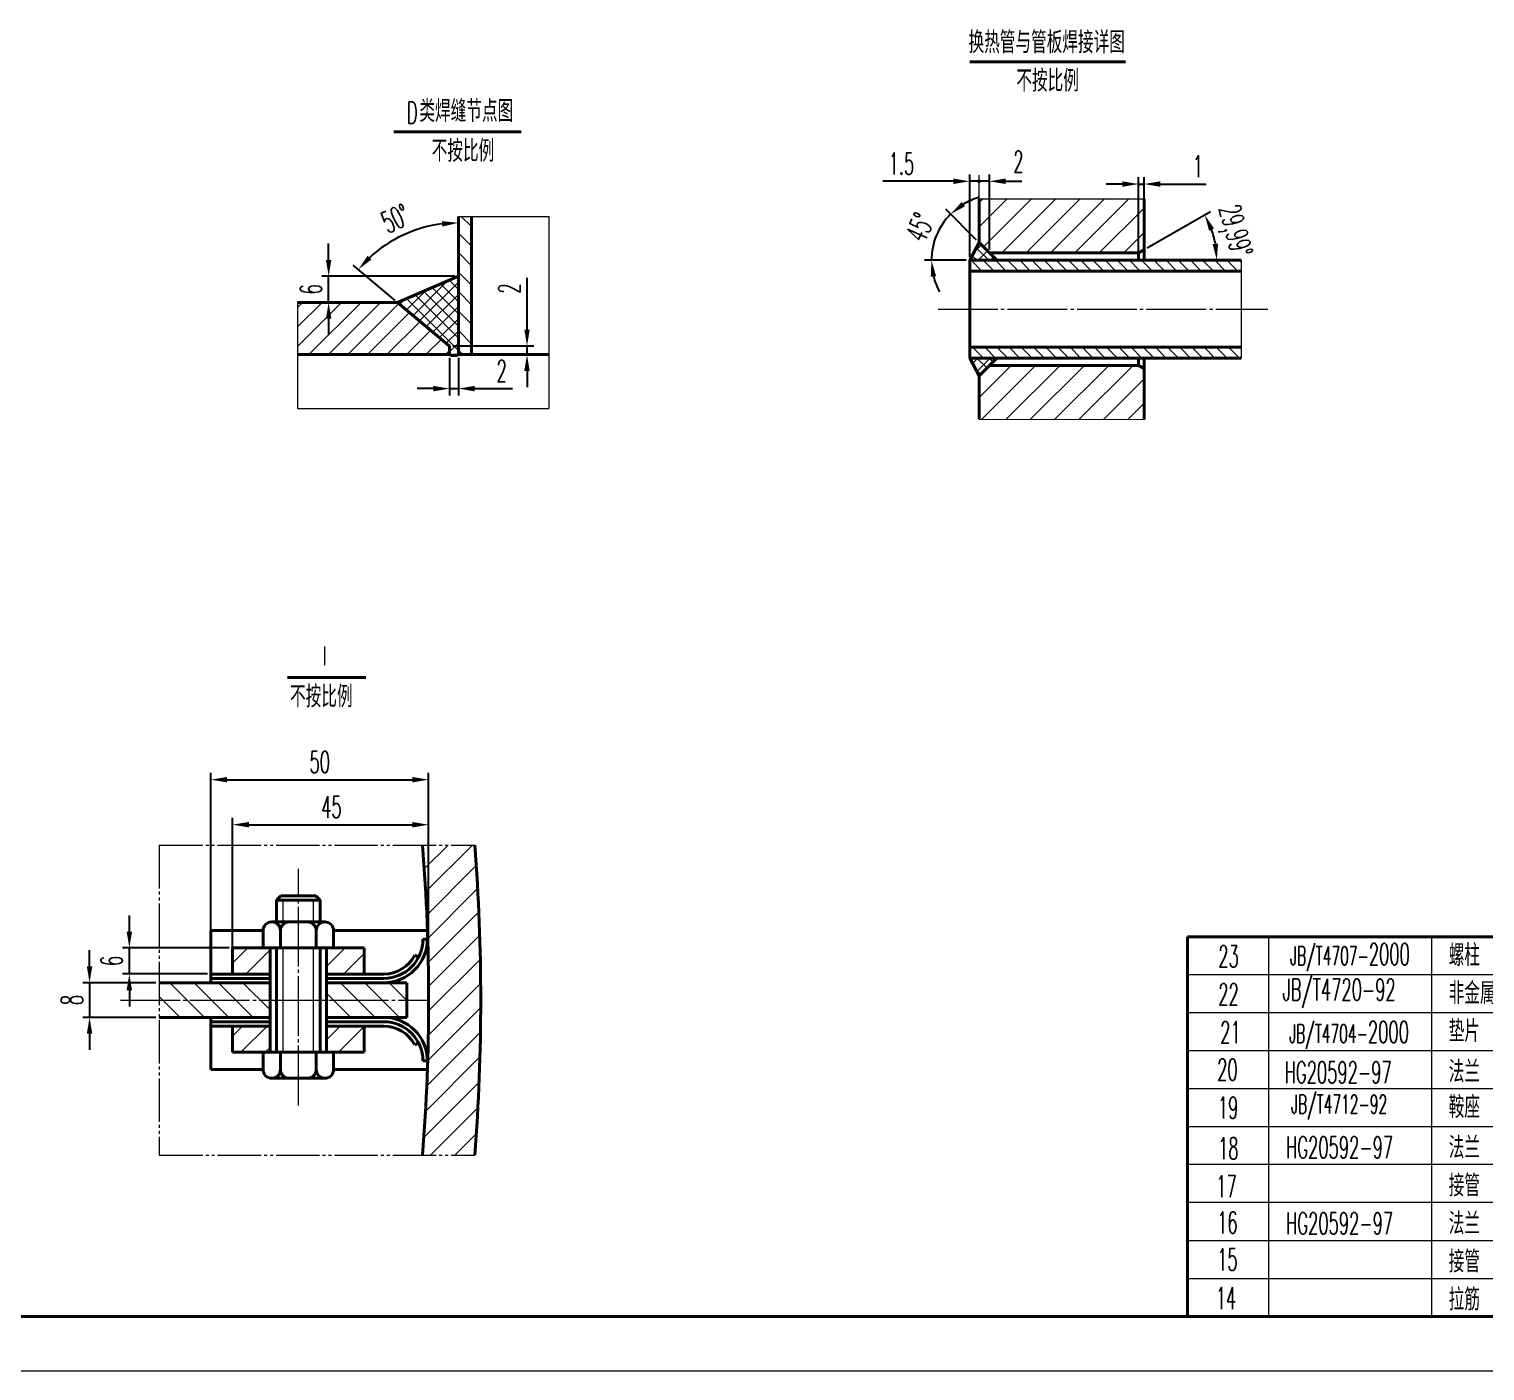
# Model space of a CAD drawing. Header units: millimetres. Extents: x 653 to 3278, y 1219 to 2187.
# Drawn here: x 2694.5 to 2962.7, y 1592.8 to 1839.9 of the extents above; entities that cross this region are included whole.
import ezdxf

# ---------------------------------------------------------------- set-up
doc = ezdxf.new("R2010")
doc.units = ezdxf.units.MM
doc.linetypes.add('JIS_08_11', pattern=[12.8, 11, -0.6, 0.6, -0.6])
doc.linetypes.add('JIS_09_08', pattern=[10.75, 8, -0.55, 0.55, -0.55, 0.55, -0.55])
for name, color, linetype, lineweight in [('图层1', 1, 'Continuous', 40), ('图层2', 4, 'JIS_08_11', 20), ('图层3', 2, 'Continuous', 20), ('图层5', 6, 'JIS_09_08', 20)]:
    doc.layers.add(name, color=color, linetype=linetype, lineweight=lineweight)
doc.styles.get("Standard").update_dxf_attribs({"font": 'romans.shx', "width": 0.55, "height": 4, "bigfont": 'gbcbig.shx'})
doc.styles.add('样式 1', font='romans.shx', dxfattribs={"height": 4, "bigfont": 'gbcbig.shx'})
doc.styles.add('样式 2', font='romans.shx', dxfattribs={"width": 0.55, "height": 4, "bigfont": 'gbcbig.shx'})
doc.styles.add('样式 4', font='romans.shx', dxfattribs={"height": 6, "bigfont": 'gbcbig.shx'})
doc.dimstyles.new('副本 ISO-25', dxfattribs={"dimtxt": 4, "dimasz": 3, "dimexe": 1.25, "dimexo": 0.625, "dimgap": 1.25, "dimtad": 1, "dimdec": 1, "dimtxsty": 'Standard', "dimcen": 2.5, "dimazin": 2, "dimtfac": 1, "dimtdec": 1, "dimtmove": 0, "dimatfit": 3, "dimfxl": 1, "dimarcsym": 0})
pattern_1 = [(45, (4334.1176, -236.7717), (-2.245064, 2.245064), [])]

# ---------------------------------------------------------------- blocks, each defined once
blk = doc.blocks.new('*D234')
at = {"layer": 'Defpoints', "color": 0}
for p in [(2773.59, 1805.41), (2766.69, 1803.25), (2762.41, 1789.58), (2771.99, 1781.55), (2773.59, 1779.98)]:
    blk.add_point(p, dxfattribs=at)
at = {"layer": '图层3', "color": 0, "lineweight": -2}
blk.add_line((2761.93, 1789.98), (2754.2, 1796.47), dxfattribs=at)
blk.add_arc((2773.59, 1780.2), 24.06, 97.1497, 132.8503, dxfattribs=at)
at = {"layer": '图层3', "color": 0}
for points in [[(2770.56, 1804.57), (2770.63, 1803.57), (2773.59, 1804.26)], [(2757.59, 1797.5), (2756.87, 1798.18), (2755.16, 1795.67)]]:
    blk.add_solid(points, dxfattribs=at)
at = {"layer": '图层3', "color": 0, "insert": (2762, 1805.05), "char_height": 4, "attachment_point": 5, "rotation": 25}
blk.add_mtext('50°', dxfattribs=at)
blk = doc.blocks.new('*D235')
at = {"layer": 'Defpoints', "color": 0}
for p in [(2749.7, 1794.43), (2773.59, 1794.43), (2762.41, 1789.58)]:
    blk.add_point(p, dxfattribs=at)
at = {"layer": '图层3', "color": 0, "lineweight": -2}
for p, q in [((2749.7, 1797.43), (2749.7, 1800.43)), ((2772.96, 1794.43), (2748.45, 1794.43)), ((2749.7, 1789.58), (2749.7, 1794.43)), ((2761.79, 1789.58), (2748.45, 1789.58)), ((2749.7, 1786.58), (2749.7, 1783.58))]:
    blk.add_line(p, q, dxfattribs=at)
at = {"layer": '图层3', "color": 0}
for points in [[(2749.2, 1797.43), (2750.2, 1797.43), (2749.7, 1794.43)], [(2749.2, 1786.58), (2750.2, 1786.58), (2749.7, 1789.58)]]:
    blk.add_solid(points, dxfattribs=at)
at = {"layer": '图层3', "color": 0, "insert": (2746.45, 1792.01), "char_height": 4, "attachment_point": 5, "rotation": 90}
blk.add_mtext('6', dxfattribs=at)
blk = doc.blocks.new('*D236')
at = {"layer": 'Defpoints', "color": 0}
for p in [(2771.95, 1781.58), (2771.99, 1779.98), (2786.24, 1779.98)]:
    blk.add_point(p, dxfattribs=at)
at = {"layer": '图层3', "color": 0, "lineweight": -2}
for p, q in [((2786.24, 1784.58), (2786.24, 1794.15)), ((2772.57, 1781.58), (2787.49, 1781.58)), ((2786.24, 1779.98), (2786.24, 1781.58)), ((2772.61, 1779.98), (2787.49, 1779.98)), ((2786.24, 1776.98), (2786.24, 1773.98))]:
    blk.add_line(p, q, dxfattribs=at)
at = {"layer": '图层3', "color": 0}
for points in [[(2785.74, 1784.58), (2786.74, 1784.58), (2786.24, 1781.58)], [(2785.74, 1776.98), (2786.74, 1776.98), (2786.24, 1779.98)]]:
    blk.add_solid(points, dxfattribs=at)
at = {"layer": '图层3', "color": 0, "insert": (2782.99, 1792.17), "char_height": 4, "attachment_point": 5, "rotation": 90}
blk.add_mtext('2', dxfattribs=at)
blk = doc.blocks.new('*D237')
at = {"layer": 'Defpoints', "color": 0}
for p in [(2771.99, 1779.98), (2773.59, 1779.98), (2773.59, 1773.72)]:
    blk.add_point(p, dxfattribs=at)
at = {"layer": '图层3', "color": 0, "lineweight": -2}
for p, q in [((2771.99, 1779.36), (2771.99, 1772.47)), ((2773.59, 1779.36), (2773.59, 1772.47)), ((2768.99, 1773.72), (2765.99, 1773.72)), ((2771.99, 1773.72), (2773.59, 1773.72)), ((2776.59, 1773.72), (2783.56, 1773.72))]:
    blk.add_line(p, q, dxfattribs=at)
at = {"layer": '图层3', "color": 0}
for points in [[(2768.99, 1774.22), (2768.99, 1773.22), (2771.99, 1773.72)], [(2776.59, 1774.22), (2776.59, 1773.22), (2773.59, 1773.72)]]:
    blk.add_solid(points, dxfattribs=at)
at = {"layer": '图层3', "color": 0, "insert": (2781.57, 1776.97), "char_height": 4, "attachment_point": 5}
blk.add_mtext('2', dxfattribs=at)
blk = doc.blocks.new('*D241')
at = {"layer": 'Defpoints', "color": 0}
for p in [(2768.12, 1693.39), (2732, 1665.89), (2768.12, 1661.09)]:
    blk.add_point(p, dxfattribs=at)
at = {"layer": '图层3', "color": 0, "lineweight": -2}
for p, q in [((2732, 1666.51), (2732, 1694.64)), ((2735, 1693.39), (2765.12, 1693.39)), ((2768.12, 1661.71), (2768.12, 1694.64))]:
    blk.add_line(p, q, dxfattribs=at)
at = {"layer": '图层3', "color": 0}
for points in [[(2735, 1693.89), (2735, 1692.89), (2732, 1693.39)], [(2765.12, 1693.89), (2765.12, 1692.89), (2768.12, 1693.39)]]:
    blk.add_solid(points, dxfattribs=at)
at = {"layer": '图层3', "color": 0, "insert": (2750.21, 1696.64), "char_height": 4, "attachment_point": 5}
blk.add_mtext('45', dxfattribs=at)
blk = doc.blocks.new('*D242')
at = {"layer": 'Defpoints', "color": 0}
for p in [(2768.12, 1701.68), (2728, 1664.29), (2768.12, 1661.71)]:
    blk.add_point(p, dxfattribs=at)
at = {"layer": '图层3', "color": 0, "lineweight": -2}
for p, q in [((2728, 1664.91), (2728, 1702.93)), ((2768.12, 1662.34), (2768.12, 1702.93)), ((2731, 1701.68), (2765.12, 1701.68))]:
    blk.add_line(p, q, dxfattribs=at)
at = {"layer": '图层3', "color": 0}
for points in [[(2731, 1702.18), (2731, 1701.18), (2728, 1701.68)], [(2765.12, 1702.18), (2765.12, 1701.18), (2768.12, 1701.68)]]:
    blk.add_solid(points, dxfattribs=at)
at = {"layer": '图层3', "color": 0, "insert": (2748.06, 1704.93), "char_height": 4, "attachment_point": 5}
blk.add_mtext('50', dxfattribs=at)
blk = doc.blocks.new('*D243')
at = {"layer": 'Defpoints', "color": 0}
for p in [(2718.5, 1664.29), (2705.66, 1657.89), (2718.5, 1657.89)]:
    blk.add_point(p, dxfattribs=at)
at = {"layer": '图层3', "color": 0, "lineweight": -2}
for p, q in [((2705.66, 1667.29), (2705.66, 1670.29)), ((2717.88, 1664.29), (2704.41, 1664.29)), ((2705.66, 1664.29), (2705.66, 1657.89)), ((2717.88, 1657.89), (2704.41, 1657.89)), ((2705.66, 1654.89), (2705.66, 1651.89))]:
    blk.add_line(p, q, dxfattribs=at)
at = {"layer": '图层3', "color": 0}
for points in [[(2705.16, 1667.29), (2706.16, 1667.29), (2705.66, 1664.29)], [(2705.16, 1654.89), (2706.16, 1654.89), (2705.66, 1657.89)]]:
    blk.add_solid(points, dxfattribs=at)
at = {"layer": '图层3', "color": 0, "insert": (2702.41, 1661.09), "char_height": 4, "attachment_point": 5, "rotation": 90}
blk.add_mtext('8', dxfattribs=at)
blk = doc.blocks.new('*D244')
at = {"layer": 'Defpoints', "color": 0}
for p in [(2712.99, 1670.69), (2732, 1670.69), (2728, 1665.89)]:
    blk.add_point(p, dxfattribs=at)
at = {"layer": '图层3', "color": 0, "lineweight": -2}
for p, q in [((2712.99, 1673.69), (2712.99, 1676.69)), ((2731.37, 1670.69), (2711.74, 1670.69)), ((2712.99, 1665.89), (2712.99, 1670.69)), ((2727.37, 1665.89), (2711.74, 1665.89)), ((2712.99, 1662.89), (2712.99, 1659.89))]:
    blk.add_line(p, q, dxfattribs=at)
at = {"layer": '图层3', "color": 0}
for points in [[(2712.49, 1673.69), (2713.49, 1673.69), (2712.99, 1670.69)], [(2712.49, 1662.89), (2713.49, 1662.89), (2712.99, 1665.89)]]:
    blk.add_solid(points, dxfattribs=at)
at = {"layer": '图层3', "color": 0, "insert": (2709.74, 1668.29), "char_height": 4, "attachment_point": 5, "rotation": 90}
blk.add_mtext('6', dxfattribs=at)
blk = doc.blocks.new('*D225')
at = {"layer": 'Defpoints', "color": 0}
for p in [(2899.96, 1799.32), (2913.05, 1800.29), (2872.4, 1797.39), (2898.96, 1798.75), (2922.4, 1797.39)]:
    blk.add_point(p, dxfattribs=at)
at = {"layer": '图层3', "color": 0, "lineweight": -2}
blk.add_line((2900.5, 1799.64), (2912.15, 1806.36), dxfattribs=at)
blk.add_arc((2896.62, 1797.39), 16.68, 10.3165, 19.6738, dxfattribs=at)
at = {"layer": '图层3', "color": 0}
for points in [[(2911.87, 1802.8), (2912.78, 1803.22), (2911.07, 1805.73)], [(2913.53, 1800.43), (2912.53, 1800.34), (2913.3, 1797.39)]]:
    blk.add_solid(points, dxfattribs=at)
at = {"layer": '图层3', "color": 0, "insert": (2916.24, 1802.65), "char_height": 4, "attachment_point": 5, "rotation": 284.9952}
blk.add_mtext('29,99°', dxfattribs=at)
blk = doc.blocks.new('*D231')
at = {"layer": 'Defpoints', "color": 0}
for p in [(2861.14, 1800.47), (2869.5, 1800.62), (2867.78, 1797.36), (2872.77, 1797.36), (2917.78, 1797.36)]:
    blk.add_point(p, dxfattribs=at)
at = {"layer": '图层3', "color": 0, "lineweight": -2}
for p, q in [((2869.06, 1801.06), (2863.37, 1806.75)), ((2867.16, 1797.36), (2859.48, 1797.36))]:
    blk.add_line(p, q, dxfattribs=at)
for start, end in [(106.3594, 120.6797), (135, 180), (194.3203, 208.6406)]:
    blk.add_arc((2872.77, 1797.36), 12.03, start, end, dxfattribs=at)
at = {"layer": '图层3', "color": 0}
for points in [[(2866.93, 1807.31), (2866.32, 1808.1), (2864.26, 1805.86)], [(2860.61, 1794.32), (2861.6, 1794.44), (2860.73, 1797.36)]]:
    blk.add_solid(points, dxfattribs=at)
at = {"layer": '图层3', "color": 0, "insert": (2858.62, 1803.43), "char_height": 4, "attachment_point": 5, "rotation": 66.7521}
blk.add_mtext('45°', dxfattribs=at)
blk = doc.blocks.new('*D232')
at = {"layer": 'Defpoints', "color": 0}
for p in [(2898.9, 1811.4), (2899.9, 1803.01), (2898.9, 1798.16)]:
    blk.add_point(p, dxfattribs=at)
at = {"layer": '图层3', "color": 0, "lineweight": -2}
for p, q in [((2895.9, 1811.4), (2892.9, 1811.4)), ((2898.9, 1798.78), (2898.9, 1812.65)), ((2898.9, 1811.4), (2899.9, 1811.4)), ((2899.9, 1803.63), (2899.9, 1812.65)), ((2902.9, 1811.4), (2911.33, 1811.4))]:
    blk.add_line(p, q, dxfattribs=at)
at = {"layer": '图层3', "color": 0}
for points in [[(2895.9, 1811.9), (2895.9, 1810.9), (2898.9, 1811.4)], [(2902.9, 1811.9), (2902.9, 1810.9), (2899.9, 1811.4)]]:
    blk.add_solid(points, dxfattribs=at)
at = {"layer": '图层3', "color": 0, "insert": (2909.82, 1814.65), "char_height": 4, "attachment_point": 5}
blk.add_mtext('1', dxfattribs=at)
blk = doc.blocks.new('*D233')
at = {"layer": 'Defpoints', "color": 0}
for p in [(2871.41, 1811.91), (2867.78, 1797.36), (2871.41, 1798.71)]:
    blk.add_point(p, dxfattribs=at)
at = {"layer": '图层3', "color": 0, "lineweight": -2}
for p, q in [((2867.78, 1797.98), (2867.78, 1813.16)), ((2871.41, 1799.33), (2871.41, 1813.16)), ((2864.78, 1811.91), (2851.8, 1811.91)), ((2871.41, 1811.91), (2867.78, 1811.91)), ((2874.41, 1811.91), (2877.41, 1811.91))]:
    blk.add_line(p, q, dxfattribs=at)
at = {"layer": '图层3', "color": 0}
for points in [[(2864.78, 1812.41), (2864.78, 1811.41), (2867.78, 1811.91)], [(2874.41, 1812.41), (2874.41, 1811.41), (2871.41, 1811.91)]]:
    blk.add_solid(points, dxfattribs=at)
at = {"layer": '图层3', "color": 0, "insert": (2855.2, 1815.16), "char_height": 4, "attachment_point": 5}
blk.add_mtext('1.5', dxfattribs=at)

msp = doc.modelspace()

# ---------------------------------------------------------------- hatches: boundary and pattern name
at = {"layer": '图层3'}
h = msp.add_hatch(color=256, dxfattribs=at)
h.paths.add_polyline_path([(2869.504, 1811.816, 0.4142136), (2869.597, 1811.91, 0.4142136), (2869.504, 1812.003)])
h.paths.add_polyline_path([(2869.504, 1812.003, 0.4142136), (2869.41, 1811.91, 0.4142136), (2869.504, 1811.816)])
h = msp.add_hatch(dxfattribs=at)
h.set_pattern_fill('ANSI31', color=256, style=0)
h.set_pattern_definition([(45, (3528.441, -339.4042), (-2.245064, 2.245064), [])])
h.paths.add_polyline_path([(2898.903, 1798.709), (2899.903, 1799.29), (2899.903, 1808.658), (2869.504, 1808.658), (2869.504, 1808.63), (2869.504, 1800.619), (2871.414, 1798.709)])
h.paths.add_polyline_path([(2871.414, 1778.002), (2869.504, 1776.092), (2869.504, 1768.08), (2899.903, 1768.052), (2899.903, 1777.42), (2898.903, 1778.002)])
h = msp.add_hatch(dxfattribs=at)
h.set_pattern_fill('ANSI31', color=256, scale=0.8, angle=90, style=0)
h.set_pattern_definition([(135, (2787.178, 2183.8978), (-1.796051, -1.796051), [])])
h.paths.add_polyline_path([(2775.989, 1805.409), (2773.589, 1805.409), (2773.589, 1779.982), (2775.989, 1779.982)])
h = msp.add_hatch(dxfattribs=at)
h.set_pattern_fill('ANSI37', color=256, scale=0.5, style=0)
h.set_pattern_definition([(45, (2111.4905, 1412.1941), (-1.122532, 1.122532), []), (135, (2111.4905, 1412.1941), (-1.122532, -1.122532), [])])
h.paths.add_polyline_path([(2869.504, 1800.619), (2867.78, 1797.355), (2872.767, 1797.355)])
h.paths.add_polyline_path([(2872.767, 1779.355), (2867.78, 1779.355), (2869.504, 1776.092)])
h = msp.add_hatch(dxfattribs=at)
h.set_pattern_fill('ANSI31', color=256, scale=0.5, angle=90, style=0)
h.set_pattern_definition([(135, (2618.7636, 1559.4326), (-1.122532, -1.122532), [])])
h.paths.add_polyline_path([(2917.78, 1779.355), (2917.78, 1781.355), (2867.78, 1781.355), (2867.78, 1779.355)])
h.paths.add_polyline_path([(2917.78, 1795.355), (2917.78, 1797.355), (2867.78, 1797.355), (2867.78, 1795.355)])
h = msp.add_hatch(dxfattribs=at)
h.set_pattern_fill('ANSI37', color=256, scale=0.5, style=0)
h.set_pattern_definition([(45, (2032.0477, 1395.2582), (-1.122532, 1.122532), []), (135, (2032.0477, 1395.2582), (-1.122532, -1.122532), [])])
h.paths.add_polyline_path([(2773.589, 1794.431), (2762.412, 1789.582), (2771.946, 1781.582), (2771.989, 1781.582), (2771.989, 1779.982, 0.222292), (2773.589, 1779.982)])
h = msp.add_hatch(dxfattribs=at)
h.set_pattern_fill('ANSI31', color=256, scale=0.8, style=0)
h.set_pattern_definition([(45, (2787.178, 2183.8978), (-1.796051, 1.796051), [])])
h.paths.add_polyline_path([(2743.989, 1789.582), (2743.989, 1779.982), (2771.989, 1779.982), (2771.989, 1781.546), (2762.412, 1789.582)])
h = msp.add_hatch(dxfattribs=at)
h.set_pattern_fill('ANSI31', color=256, style=0)
h.set_pattern_definition(pattern_1)
h.paths.add_polyline_path([(2776.613, 1689.646), (2766.984, 1689.646, -0.0397277), (2766.984, 1632.528), (2776.613, 1632.528, 0.0386927)])
h = msp.add_hatch(dxfattribs=at)
h.set_pattern_fill('ANSI31', color=256, style=0)
h.set_pattern_definition(pattern_1)
h.paths.add_polyline_path([(2738.918, 1665.887), (2738.918, 1670.687), (2731.999, 1670.687), (2731.999, 1665.887)])
h.paths.add_polyline_path([(2756.238, 1665.887), (2756.238, 1670.687), (2749.318, 1670.687), (2749.318, 1665.887)])
h.paths.add_polyline_path([(2731.999, 1656.287), (2731.999, 1651.487), (2738.918, 1651.487), (2738.918, 1656.287)])
h.paths.add_polyline_path([(2749.318, 1656.287), (2749.318, 1651.487), (2756.238, 1651.487), (2756.238, 1656.287)])
h = msp.add_hatch(dxfattribs=at)
h.set_pattern_fill('ANSI31', color=256, angle=90, style=0)
h.set_pattern_definition([(135, (4334.1176, -236.7717), (-2.245064, -2.245064), [])])
h.paths.add_polyline_path([(2738.918, 1661.087), (2738.918, 1664.287), (2718.504, 1664.287), (2718.504, 1661.087)])
h.paths.add_polyline_path([(2718.504, 1661.087), (2718.504, 1657.887), (2738.918, 1657.887), (2738.918, 1661.087)])
h.paths.add_polyline_path([(2764.104, 1661.087), (2764.104, 1664.287), (2749.318, 1664.287), (2749.318, 1661.087)])
h.paths.add_polyline_path([(2749.318, 1661.087), (2749.318, 1657.887), (2764.104, 1657.887), (2764.104, 1661.087)])

# ---------------------------------------------------------------- linework, layer by layer
at = {"layer": '图层1'}
for p, q in [((2867.78, 1833.909), (2896.488, 1833.909)), ((2761.687, 1821.019), (2785.151, 1821.019)), ((2869.504, 1808.63), (2869.504, 1800.619)), ((2899.903, 1808.658), (2899.903, 1797.355)), ((2773.589, 1779.982), (2773.589, 1805.409)), ((2775.989, 1779.982), (2775.989, 1805.409)), ((2867.78, 1797.355), (2869.504, 1800.619)), ((2869.504, 1800.619), (2872.767, 1797.355)), ((2898.903, 1798.709), (2899.903, 1799.29)), ((2867.78, 1797.355), (2917.78, 1797.355)), ((2867.78, 1797.355), (2867.78, 1779.355)), ((2871.414, 1798.709), (2898.903, 1798.709)), ((2898.903, 1798.709), (2898.903, 1797.393)), ((2762.412, 1789.582), (2773.589, 1794.431)), ((2867.78, 1795.355), (2917.78, 1795.355)), ((2743.989, 1789.582), (2762.412, 1789.582)), ((2771.989, 1781.546), (2762.412, 1789.582)), ((2771.946, 1781.582), (2771.989, 1781.582)), ((2771.989, 1779.982), (2771.989, 1781.582)), ((2867.78, 1781.355), (2917.78, 1781.355)), ((2743.989, 1779.982), (2771.989, 1779.982)), ((2773.589, 1779.982), (2790.265, 1779.982)), ((2867.78, 1779.355), (2917.78, 1779.355)), ((2867.78, 1779.355), (2869.504, 1776.092)), ((2869.504, 1776.092), (2872.767, 1779.355)), ((2871.414, 1778.002), (2898.903, 1778.002)), ((2898.903, 1778.002), (2898.903, 1779.318)), ((2898.903, 1778.002), (2899.903, 1777.42)), ((2899.903, 1768.052), (2899.903, 1779.355)), ((2869.504, 1768.08), (2869.504, 1776.092)), ((2742.148, 1720.522), (2756.529, 1720.522)), ((2740.118, 1679.487), (2740.918, 1680.287)), ((2748.118, 1679.487), (2740.118, 1679.487)), ((2740.118, 1679.487), (2740.118, 1675.487)), ((2747.318, 1680.287), (2740.918, 1680.287)), ((2748.118, 1679.487), (2747.318, 1680.287)), ((2748.118, 1679.487), (2748.118, 1675.487)), ((2727.999, 1673.887), (2727.999, 1664.287)), ((2727.999, 1673.887), (2737.629, 1673.887)), ((2737.629, 1670.687), (2737.629, 1673.887)), ((2739.229, 1675.487), (2739.229, 1675.487)), ((2749.008, 1675.487), (2739.229, 1675.487)), ((2740.829, 1670.687), (2740.829, 1673.887)), ((2740.829, 1670.687), (2740.829, 1673.887)), ((2747.408, 1670.687), (2747.408, 1673.887)), ((2749.008, 1675.487), (2749.008, 1675.487)), ((2750.608, 1673.887), (2767.891, 1673.887)), ((2750.608, 1670.687), (2750.608, 1673.887)), ((2767.891, 1673.887), (2767.891, 1673.887)), ((2756.238, 1670.687), (2731.999, 1670.687)), ((2731.999, 1670.687), (2731.999, 1665.887)), ((2738.918, 1670.687), (2738.918, 1661.087)), ((2740.118, 1651.487), (2740.118, 1670.687)), ((2748.118, 1651.487), (2748.118, 1670.687)), ((2749.318, 1670.687), (2749.318, 1661.087)), ((2756.238, 1670.687), (2756.238, 1665.887)), ((2767.073, 1672.287), (2767.873, 1672.287)), ((2907.876, 1602.779), (2907.876, 1672.741)), ((3087.877, 1672.741), (2907.876, 1672.741)), ((2765.555, 1669.342), (2766.266, 1668.974)), ((2727.999, 1665.887), (2738.918, 1665.887)), ((2749.318, 1665.887), (2759.873, 1665.887)), ((2718.504, 1664.287), (2738.918, 1664.287)), ((2738.918, 1665.087), (2727.999, 1665.087)), ((2759.873, 1665.087), (2749.318, 1665.087)), ((2749.318, 1664.287), (2764.104, 1664.287)), ((2764.104, 1664.287), (2764.104, 1657.887)), ((2738.918, 1651.487), (2738.918, 1661.087)), ((2749.318, 1651.487), (2749.318, 1661.087)), ((2738.918, 1657.887), (2718.504, 1657.887)), ((2727.999, 1648.287), (2727.999, 1657.887)), ((2764.104, 1657.887), (2749.318, 1657.887)), ((2749.318, 1657.887), (2764.104, 1657.887)), ((2738.918, 1657.087), (2727.999, 1657.087)), ((2727.999, 1656.287), (2738.918, 1656.287)), ((2731.999, 1651.487), (2731.999, 1656.287)), ((2759.873, 1657.087), (2749.318, 1657.087)), ((2749.318, 1656.287), (2759.873, 1656.287)), ((2756.238, 1651.487), (2756.238, 1656.287)), ((2765.555, 1652.831), (2766.266, 1653.199)), ((2756.238, 1651.487), (2731.999, 1651.487)), ((2737.629, 1651.487), (2737.629, 1648.287)), ((2740.829, 1651.487), (2740.829, 1648.287)), ((2740.829, 1651.487), (2740.829, 1648.287)), ((2747.408, 1651.487), (2747.408, 1648.287)), ((2750.608, 1651.487), (2750.608, 1648.287)), ((2767.073, 1649.887), (2767.873, 1649.887)), ((2727.999, 1648.287), (2737.629, 1648.287)), ((2739.229, 1646.687), (2739.229, 1646.687)), ((2749.008, 1646.687), (2739.229, 1646.687)), ((2749.008, 1646.687), (2749.008, 1646.687)), ((2750.608, 1648.287), (2767.891, 1648.287)), ((2767.891, 1648.287), (2767.891, 1648.287)), ((2461.873, 1602.779), (3267.873, 1602.779))]:
    msp.add_line(p, q, dxfattribs=at)
msp.add_circle((2869.504, 1811.91), 0.0933, dxfattribs=at)
for centre, radius, start, end in [((2772.789, 1781.693), 1.888, 244.93476, 295.06524), ((2408.118, 1661.087), 360, 355.44993, 4.55007), ((2408.118, 1661.087), 369.6, 355.56835, 4.43165), ((2739.229, 1673.887), 1.6, 90, 180), ((2739.229, 1673.887), 1.6, 0, 90), ((2742.429, 1673.887), 1.6, 90, 180), ((2745.808, 1673.887), 1.6, 0, 90), ((2749.008, 1673.887), 1.6, 90, 180), ((2749.008, 1673.887), 1.6, 0, 90), ((2759.873, 1672.287), 8, 270, 0), ((2759.873, 1672.287), 7.2, 270, 0), ((2759.873, 1672.287), 6.4, 270, 332.60775), ((2759.873, 1649.887), 8, 0, 90), ((2759.873, 1649.887), 7.2, 0, 90), ((2759.873, 1649.887), 6.4, 27.39225, 90), ((2739.229, 1648.287), 1.6, 180, 270), ((2739.229, 1648.287), 1.6, 270, 0), ((2742.429, 1648.287), 1.6, 180, 270), ((2745.808, 1648.287), 1.6, 270, 0), ((2749.008, 1648.287), 1.6, 180, 270), ((2749.008, 1648.287), 1.6, 270, 360)]:
    msp.add_arc(centre, radius, start, end, dxfattribs=at)
at = {"layer": '图层2'}
for p, q in [((2861.946, 1788.355), (2922.675, 1788.355)), ((2744.118, 1641.687), (2744.118, 1685.287)), ((2711.332, 1661.087), (2768.118, 1661.087))]:
    msp.add_line(p, q, dxfattribs=at)
at = {"layer": '图层3'}
for p, q in [((2869.504, 1808.63), (2869.504, 1813.049)), ((2869.504, 1808.658), (2899.903, 1808.658)), ((2773.589, 1805.409), (2790.265, 1805.409)), ((2790.265, 1805.409), (2790.265, 1770.04)), ((2917.78, 1797.355), (2917.78, 1779.355)), ((2743.989, 1789.582), (2743.989, 1770.04)), ((2743.989, 1770.04), (2790.265, 1770.04)), ((2869.504, 1768.08), (2899.903, 1768.052)), ((2741.318, 1675.487), (2741.318, 1679.487)), ((2746.918, 1675.487), (2746.918, 1679.487)), ((2741.318, 1651.487), (2741.318, 1670.687)), ((2746.918, 1651.487), (2746.918, 1670.687)), ((2922.875, 1602.779), (2922.875, 1672.741)), ((2952.875, 1602.779), (2952.875, 1672.741)), ((3087.877, 1665.741), (2907.876, 1665.741)), ((3087.877, 1658.746), (2907.876, 1658.746)), ((3087.877, 1651.752), (2907.876, 1651.752)), ((2922.875, 1616.779), (2922.875, 1651.752)), ((3087.877, 1644.757), (2907.876, 1644.757)), ((3087.877, 1637.763), (2907.876, 1637.763)), ((3087.877, 1630.768), (2907.876, 1630.768)), ((3087.877, 1623.774), (2907.876, 1623.774)), ((2907.88, 1616.779), (3087.877, 1616.779)), ((2907.88, 1609.779), (3087.877, 1609.779)), ((2436.873, 1592.779), (3277.873, 1592.779))]:
    msp.add_line(p, q, dxfattribs=at)
at = {"layer": '图层5'}
for p, q in [((2718.504, 1689.646), (2718.504, 1632.528)), ((2718.504, 1689.646), (2776.613, 1689.646)), ((2718.504, 1632.528), (2776.613, 1632.528))]:
    msp.add_line(p, q, dxfattribs=at)

# ---------------------------------------------------------------- texts
at = {"layer": '图层3', "char_height": 4}
for s, insert, width, attachment_point, style in [('换热管与管板焊接详图', (2881.964, 1837.496), 66.3204, 5, '样式 1'), ('不按比例', (2882.134, 1830.418), 56.4325, 5, '样式 1'), ('D', (2764.104, 1826.55), 0.6814, 1, '样式 2'), ('类焊缝节点图', (2775.058, 1824.832), 56.4325, 5, '样式 1'), ('不按比例', (2774.443, 1817.493), 56.4325, 5, '样式 1'), ('{\\Ftxt.shx;2}', (2876.757, 1815.534), 2.9169, 5, '样式 2'), ('Ⅰ', (2748.966, 1724.335), 56.4325, 5, '样式 1'), ('不按比例', (2748.35, 1716.995), 56.4325, 5, '样式 1'), ('23', (2915.461, 1669.133), 32, 5, '样式 2'), (' {\\H0.8496x;JB/T4707-}2000', (2937.066, 1668.975), 32, 5, '样式 2'), (' 螺柱 ', (2953.27, 1669.346), 55, 4, '样式 4'), (' JB/T4720-92', (2935.076, 1662.339), 32, 5, '样式 2'), ('22', (2915.461, 1662.133), 32, 5, '样式 2'), (' 非金属垫片 ', (2953.27, 1662.351), 55, 4, '样式 4'), ('21', (2915.817, 1655.167), 32, 5, '样式 2'), (' {\\H0.8496x;JB/T4704-}2000', (2936.9, 1654.639), 32, 5, '样式 2'), (' 垫片 ', (2953.27, 1655.357), 55, 4, '样式 4'), ('20', (2915.252, 1648.254), 32, 5, '样式 2'), (' HG20592-97', (2934.898, 1647.776), 32, 5, '样式 2'), (' 法兰', (2953.27, 1647.886), 55, 4, '样式 4'), (' {\\H0.8496x;JB/T4712-92}', (2935.076, 1641.35), 32, 5, '样式 2'), (' {\\F|c134;鞍座} ', (2953.27, 1641.362), 55, 4, '样式 4'), ('19', (2915.376, 1641.26), 32, 5, '样式 2'), ('18', (2915.414, 1633.761), 32, 5, '样式 2'), (' HG20592-97', (2935.162, 1633.941), 32, 5, '样式 2'), (' 法兰', (2953.27, 1633.903), 55, 4, '样式 4'), ('17', (2915.077, 1626.766), 32, 5, '样式 2'), (' 接管 ', (2953.27, 1626.903), 55, 4, '样式 4'), (' 法兰', (2953.27, 1619.909), 55, 4, '样式 4'), ('16', (2915.245, 1620.108), 32, 5, '样式 2'), (' HG20592-97', (2935.162, 1619.946), 32, 5, '样式 2'), ('15', (2915.244, 1613.295), 32, 5, '样式 2'), (' 接管 ', (2953.27, 1612.909), 55, 4, '样式 4'), ('14', (2914.987, 1606.177), 32, 5, '样式 2'), (' 拉筋 ', (2953.27, 1605.909), 55, 4, '样式 4')]:
    msp.add_mtext(s, dxfattribs=dict(at, insert=insert, width=width, attachment_point=attachment_point, style=style))

# ---------------------------------------------------------------- dimensions: what is measured, and where the dimension line sits
at = {"layer": '图层3'}
for base, p1, p2, text, picture, middle in [((2871.414, 1811.91), (2867.78, 1797.355), (2871.414, 1798.709), '1.5', '*D233', (2855.197, 1811.91)), ((2768.118, 1701.679), (2727.999, 1664.287), (2768.118, 1661.712), '50', '*D242', (2748.059, 1701.679)), ((2768.118, 1693.389), (2731.999, 1665.887), (2768.118, 1661.087), '45', '*D241', (2750.215, 1693.389))]:
    dim = msp.add_linear_dim(base=base, p1=p1, p2=p2, text=text, dimstyle='副本 ISO-25', dxfattribs=at)
    dim.commit()
    dim.dimension.update_dxf_attribs({"geometry": picture, "text_midpoint": middle, "dimtype": 160})
dim = msp.add_linear_dim(base=(2898.903, 1811.397), p1=(2899.903, 1803.007), p2=(2898.903, 1798.16), dimstyle='副本 ISO-25', dxfattribs=at)
dim.commit()
dim.dimension.update_dxf_attribs({"geometry": '*D232', "text_midpoint": (2909.82, 1811.397), "dimtype": 160})
for base, line1, line2, picture, middle in [((2913.0459, 1800.2894), ((2872.4031, 1797.3932), (2922.4031, 1797.3932)), ((2898.9599, 1798.7464), (2899.9599, 1799.3235)), '*D225', (2912.731, 1801.7099)), ((2861.1427, 1800.4701), ((2869.5037, 1800.6187), (2872.767, 1797.3554)), ((2867.7801, 1797.3554), (2917.7801, 1797.3554)), '*D231', (2861.7098, 1802.1054))]:
    dim = msp.add_angular_dim_2l(base=base, line1=line1, line2=line2, dimstyle='副本 ISO-25', dxfattribs=at)
    dim.commit()
    dim.dimension.update_dxf_attribs({"geometry": picture, "text_midpoint": middle, "dimtype": 162})
dim = msp.add_angular_dim_2l(base=(2766.69, 1803.249), line1=((2773.589, 1779.982), (2773.589, 1805.409)), line2=((2771.989, 1781.546), (2762.412, 1789.582)), dimstyle='副本 ISO-25', dxfattribs=at)
dim.commit()
dim.dimension.update_dxf_attribs({"geometry": '*D234', "text_midpoint": (2762.003, 1805.052)})
dim = msp.add_linear_dim(base=(2749.702, 1794.431), p1=(2762.412, 1789.582), p2=(2773.589, 1794.431), angle=90, text='6', dimstyle='副本 ISO-25', dxfattribs=at)
dim.commit()
dim.dimension.update_dxf_attribs({"geometry": '*D235', "text_midpoint": (2746.452, 1792.007)})
for base, p1, p2, text, picture, middle in [((2786.237, 1779.982), (2771.946, 1781.582), (2771.989, 1779.982), '2', '*D236', (2786.237, 1792.166)), ((2712.989, 1670.687), (2727.999, 1665.887), (2731.999, 1670.687), '6', '*D244', (2712.989, 1668.287)), ((2705.66, 1657.887), (2718.504, 1664.287), (2718.504, 1657.887), '8', '*D243', (2705.66, 1661.087))]:
    dim = msp.add_linear_dim(base=base, p1=p1, p2=p2, angle=90, text=text, dimstyle='副本 ISO-25', dxfattribs=at)
    dim.commit()
    dim.dimension.update_dxf_attribs({"geometry": picture, "text_midpoint": middle, "dimtype": 160})
dim = msp.add_linear_dim(base=(2773.589, 1773.72), p1=(2771.989, 1779.982), p2=(2773.589, 1779.982), text='2', dimstyle='副本 ISO-25', dxfattribs=at)
dim.commit()
dim.dimension.update_dxf_attribs({"geometry": '*D237', "text_midpoint": (2781.573, 1776.97)})

doc.saveas('drawing.dxf')
